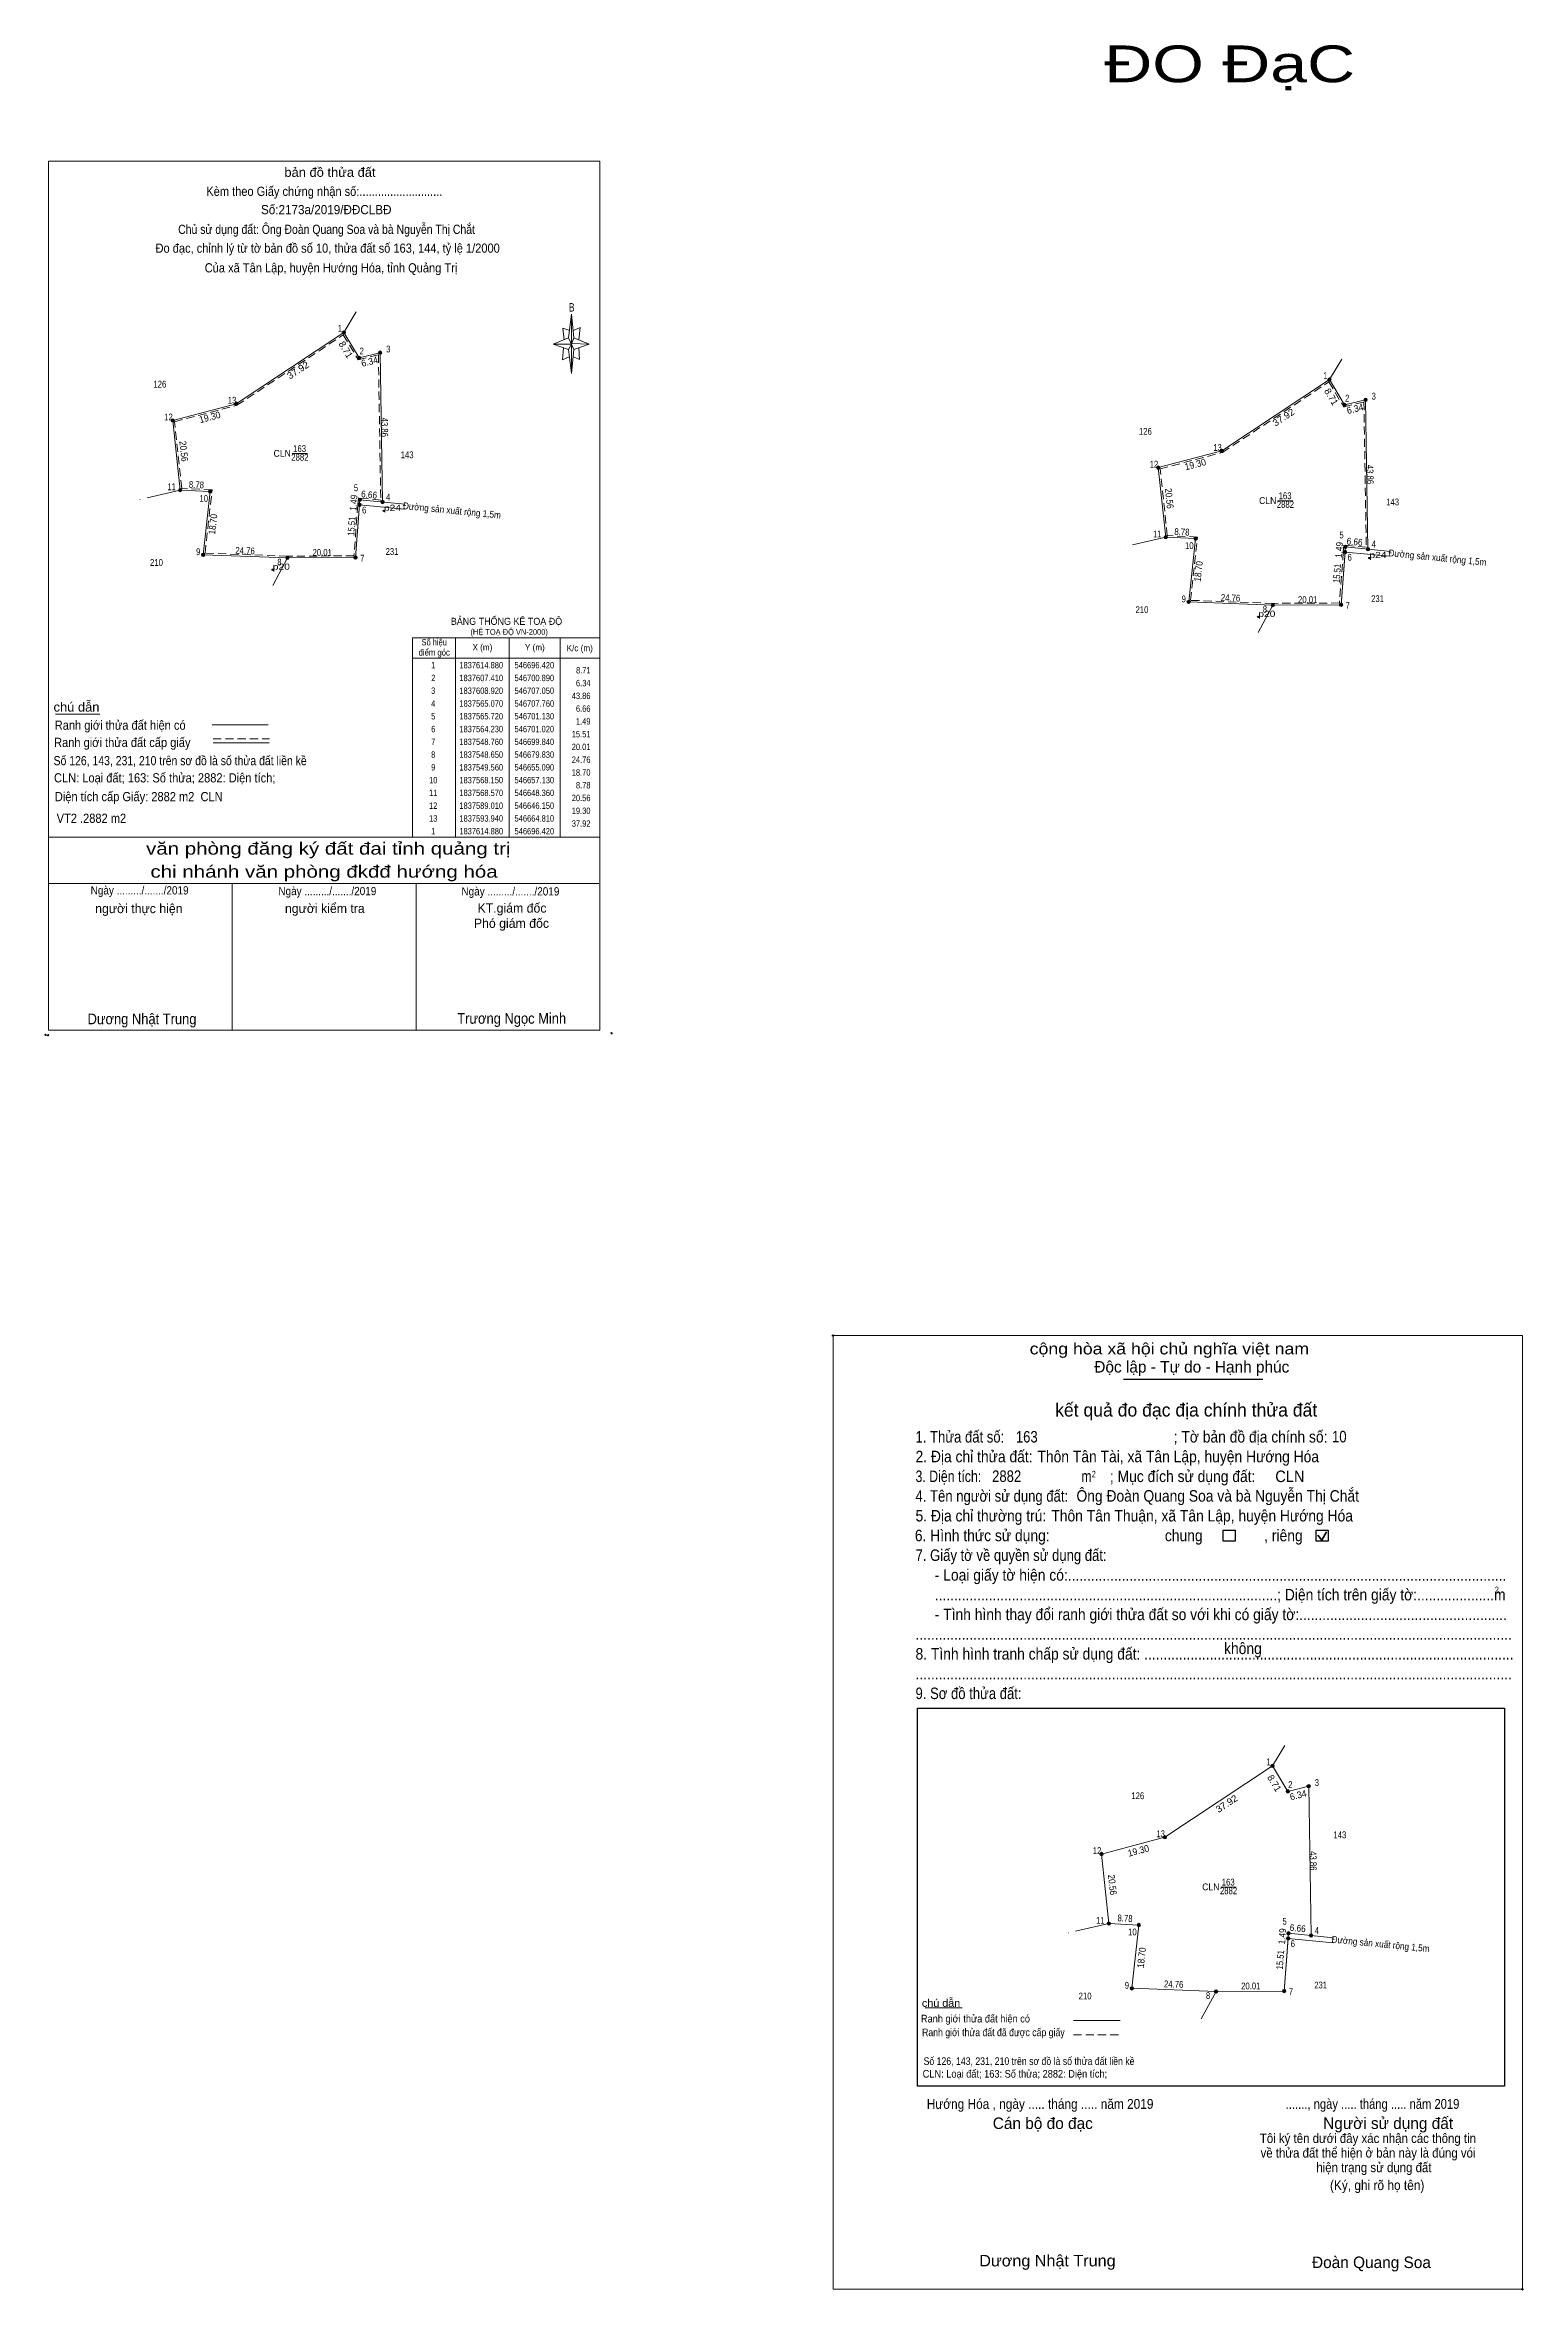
# Model space of a CAD drawing. Header units: metres. Extents: x 546319 to 546753, y 1837054 to 1837713.
import ezdxf
from ezdxf.enums import TextEntityAlignment as Align

# ---------------------------------------------------------------- set-up
doc = ezdxf.new("R2010")
doc.units = ezdxf.units.M
doc.header["$LTSCALE"] = 0.8
doc.header["$PDMODE"] = 32
doc.header["$PDSIZE"] = 0.4
doc.linetypes.add('MEDIUM_DASHED', pattern=[4.5, 3, -1.5])
for name, color, linetype, lineweight in [('1', 7, 'MEDIUM_DASHED', 13), ('10', 7, 'Continuous', 13), ('17', 7, 'Continuous', 13), ('2', 7, 'Continuous', 25), ('5', 7, 'Continuous', 13), ('6', 7, 'Continuous', 13), ('63', 7, 'Continuous', 13)]:
    doc.layers.add(name, color=color, linetype=linetype, lineweight=lineweight)
doc.layers.add('12', color=7, linetype='Continuous')
doc.layers.add('7', color=7, linetype='Continuous')

msp = doc.modelspace()

# ---------------------------------------------------------------- hatches: boundary and pattern name
at = {"layer": '63'}
for points in [[(546407.4, 1837628.73, 1), (546406.4, 1837628.73, 1)], [(546418.03, 1837622.77, 1), (546417.03, 1837622.77, 1)], [(546411.87, 1837621.26, 1), (546410.87, 1837621.26, 1)], [(546696.92, 1837614.88, 1), (546695.92, 1837614.88, 1)], [(546357.13, 1837602.86, 1), (546356.13, 1837602.86, 1)], [(546375.79, 1837607.79, 1), (546374.79, 1837607.79, 1)], [(546701.39, 1837607.41, 1), (546700.39, 1837607.41, 1)], [(546707.55, 1837608.92, 1), (546706.55, 1837608.92, 1)], [(546665.31, 1837593.94, 1), (546664.31, 1837593.94, 1)], [(546646.65, 1837589.01, 1), (546645.65, 1837589.01, 1)], [(546359.34, 1837582.42, 1), (546358.34, 1837582.42, 1)], [(546368.11, 1837582, 1), (546367.11, 1837582, 1)], [(546412, 1837578.08, 1), (546411, 1837578.08, 1)], [(546412.11, 1837579.57, 1), (546411.11, 1837579.57, 1)], [(546418.74, 1837578.92, 1), (546417.74, 1837578.92, 1)], [(546366.07, 1837563.41, 1), (546365.07, 1837563.41, 1)], [(546648.86, 1837568.57, 1), (546647.86, 1837568.57, 1)], [(546657.63, 1837568.15, 1), (546656.63, 1837568.15, 1)], [(546701.52, 1837564.23, 1), (546700.52, 1837564.23, 1)], [(546701.63, 1837565.72, 1), (546700.63, 1837565.72, 1)], [(546708.26, 1837565.07, 1), (546707.26, 1837565.07, 1)], [(546390.81, 1837562.5, 1), (546389.81, 1837562.5, 1)], [(546410.82, 1837562.61, 1), (546409.82, 1837562.61, 1)], [(546655.59, 1837549.56, 1), (546654.59, 1837549.56, 1)], [(546680.33, 1837548.65, 1), (546679.33, 1837548.65, 1)], [(546700.34, 1837548.76, 1), (546699.34, 1837548.76, 1)], [(546680.21, 1837207.73, 1), (546679.21, 1837207.73, 1)], [(546684.68, 1837200.26, 1), (546683.68, 1837200.26, 1)], [(546690.84, 1837201.77, 1), (546689.84, 1837201.77, 1)], [(546629.94, 1837181.86, 1), (546628.94, 1837181.86, 1)], [(546648.6, 1837186.79, 1), (546647.6, 1837186.79, 1)], [(546632.15, 1837161.42, 1), (546631.15, 1837161.42, 1)], [(546640.92, 1837161, 1), (546639.92, 1837161, 1)], [(546684.81, 1837157.08, 1), (546683.81, 1837157.08, 1)], [(546684.92, 1837158.57, 1), (546683.92, 1837158.57, 1)], [(546691.55, 1837157.92, 1), (546690.55, 1837157.92, 1)], [(546638.88, 1837142.41, 1), (546637.88, 1837142.41, 1)], [(546663.62, 1837141.5, 1), (546662.62, 1837141.5, 1)], [(546683.63, 1837141.61, 1), (546682.63, 1837141.61, 1)]]:
    msp.add_hatch(color=256, dxfattribs=at).paths.add_polyline_path(points)

# ---------------------------------------------------------------- linework, layer by layer
at = {"layer": '1'}
for points in [[(546406.74, 1837628.02), (546411.13, 1837620.69), (546417.04, 1837622.14), (546417.73, 1837579.47), (546411.15, 1837580.12), (546411, 1837578.12), (546409.86, 1837563.11), (546390.32, 1837563), (546366.13, 1837563.89), (546368.17, 1837582.47), (546359.29, 1837582.9), (546357.17, 1837602.49), (546375.5, 1837607.33)], [(546696.26, 1837614.17), (546700.65, 1837606.84), (546706.56, 1837608.29), (546707.25, 1837565.62), (546700.67, 1837566.27), (546700.52, 1837564.27), (546699.38, 1837549.26), (546679.84, 1837549.15), (546655.65, 1837550.04), (546657.69, 1837568.62), (546648.81, 1837569.05), (546646.69, 1837588.64), (546665.02, 1837593.48)]]:
    msp.add_lwpolyline(points, close=True, dxfattribs=at)
at = {"layer": '10'}
for p, q in [((546410.54, 1837634.72), (546406.9, 1837628.73)), ((546700.06, 1837620.87), (546696.42, 1837614.88)), ((546346.97, 1837579.67), (546347.04, 1837579.69)), ((546358.84, 1837582.42), (546349.07, 1837580.16)), ((546358.84, 1837582.42), (546367.61, 1837582)), ((546411.61, 1837579.57), (546424.83, 1837578.27)), ((546636.49, 1837565.82), (546636.56, 1837565.84)), ((546648.36, 1837568.57), (546638.59, 1837566.31)), ((546648.36, 1837568.57), (546657.13, 1837568.15)), ((546701.13, 1837565.72), (546714.35, 1837564.42)), ((546385.99, 1837554.42), (546390.31, 1837562.5)), ((546675.51, 1837540.57), (546679.83, 1837548.65)), ((546683.35, 1837213.72), (546679.71, 1837207.73)), ((546631.65, 1837161.42), (546621.88, 1837159.16)), ((546631.65, 1837161.42), (546640.42, 1837161)), ((546619.78, 1837158.67), (546619.85, 1837158.69)), ((546684.42, 1837158.57), (546697.64, 1837157.27)), ((546658.8, 1837133.42), (546663.12, 1837141.5))]:
    msp.add_line(p, q, dxfattribs=at)
for points in [[(546406.9, 1837628.73), (546375.29, 1837607.79), (546356.63, 1837602.86), (546358.84, 1837582.42)], [(546406.9, 1837628.73), (546411.37, 1837621.26), (546417.53, 1837622.77), (546418.24, 1837578.92)], [(546696.42, 1837614.88), (546664.81, 1837593.94), (546646.15, 1837589.01), (546648.36, 1837568.57)], [(546696.42, 1837614.88), (546700.89, 1837607.41), (546707.05, 1837608.92), (546707.76, 1837565.07)], [(546367.61, 1837582), (546365.57, 1837563.41), (546390.31, 1837562.5)], [(546385.99, 1837554.42), (546390.31, 1837562.5), (546410.32, 1837562.61), (546411.5, 1837578.08), (546424.69, 1837576.82)], [(546411.62, 1837579.57), (546410.32, 1837562.61), (546390.31, 1837562.5)], [(546657.13, 1837568.15), (546655.09, 1837549.56), (546679.83, 1837548.65)], [(546675.51, 1837540.57), (546679.83, 1837548.65), (546699.84, 1837548.76), (546701.02, 1837564.23), (546714.21, 1837562.97)], [(546701.14, 1837565.72), (546699.84, 1837548.76), (546679.83, 1837548.65)], [(546679.71, 1837207.73), (546648.1, 1837186.79), (546629.44, 1837181.86), (546631.65, 1837161.42)], [(546679.71, 1837207.73), (546684.18, 1837200.26), (546690.34, 1837201.77), (546691.05, 1837157.92)], [(546640.42, 1837161), (546638.38, 1837142.41), (546663.12, 1837141.5)], [(546658.8, 1837133.42), (546663.12, 1837141.5), (546683.13, 1837141.61), (546684.31, 1837157.08), (546697.5, 1837155.82)], [(546684.43, 1837158.57), (546683.13, 1837141.61), (546663.12, 1837141.5)]]:
    msp.add_lwpolyline(points, dxfattribs=at)
at = {"layer": '17'}
for p, q in [((546322.16, 1837516.62), (546335.19, 1837516.62)), ((546577.72, 1837136.64), (546588.58, 1837136.64))]:
    msp.add_line(p, q, dxfattribs=at)
at = {"layer": '2'}
for p, q in [((546635.92, 1837321.27), (546676.87, 1837321.27)), ((546575.45, 1837224.69), (546747.86, 1837224.69)), ((546747.86, 1837224.69), (546747.86, 1837113.71))]:
    msp.add_line(p, q, dxfattribs=at)
at = {"layer": '2', "lineweight": 35}
for p, q in [((546693.04, 1837275.5), (546694.19, 1837274)), ((546694.19, 1837274), (546695.59, 1837276.51))]:
    msp.add_line(p, q, dxfattribs=at)
at = {"layer": '2', "lineweight": 13}
msp.add_lwpolyline([(546550.62, 1837334.12), (546753.13, 1837334.12), (546753.13, 1837054.02), (546550.62, 1837054.02)], close=True, dxfattribs=at)
at = {"layer": '2'}
for points in [[(546665.22, 1837276.99), (546668.7, 1837276.99), (546668.7, 1837273.75), (546665.22, 1837273.75)], [(546692.58, 1837276.99), (546696.06, 1837276.99), (546696.06, 1837273.75), (546692.58, 1837273.75)]]:
    msp.add_lwpolyline(points, close=True, dxfattribs=at)
msp.add_lwpolyline([(546747.86, 1837113.71), (546575.45, 1837113.71), (546575.45, 1837224.69)], dxfattribs=at)
for p in [(546550.62, 1837334.12), (546753.13, 1837054.02)]:
    msp.add_point(p, dxfattribs=at)
at = {"layer": '5'}
for p, q in [((546472.88, 1837627.1), (546473.78, 1837634.12)), ((546472.88, 1837623.68), (546468.38, 1837625.3)), ((546474.5, 1837623.68), (546473.78, 1837616.66)), ((546474.5, 1837627.1), (546479, 1837625.3)), ((546475.94, 1837624.22), (546476.12, 1837620.8)), ((546476.12, 1837620.8), (546474.32, 1837621.52)), ((546320.12, 1837480.51), (546482.12, 1837480.51)), ((546320.12, 1837466.83), (546481.76, 1837466.83)), ((546320.12, 1837466.83), (546481.76, 1837466.83)), ((546320.12, 1837466.83), (546481.76, 1837466.83)), ((546374.12, 1837423.81), (546374.12, 1837466.83)), ((546428.12, 1837423.81), (546428.12, 1837466.83))]:
    msp.add_line(p, q, dxfattribs=at)
for points in [[(546320.12, 1837679.05), (546482.12, 1837679.05), (546482.12, 1837423.81), (546320.12, 1837423.81)], [(546473.78, 1837634.12), (546474.5, 1837627.1), (546473.78, 1837625.3)], [(546473.78, 1837625.3), (546468.38, 1837625.3), (546472.88, 1837627.1), (546474.5, 1837623.68), (546479, 1837625.3), (546473.78, 1837625.48)], [(546473.78, 1837625.3), (546473.78, 1837616.66), (546472.88, 1837623.68)]]:
    msp.add_lwpolyline(points, close=True, dxfattribs=at)
for points in [[(546473.24, 1837629.26), (546471.26, 1837629.98), (546471.62, 1837626.56)], [(546474.32, 1837629.26), (546476.3, 1837630.16), (546475.94, 1837626.56)], [(546473.78, 1837625.3), (546472.88, 1837627.1), (546468.38, 1837625.3)], [(546471.44, 1837624.22), (546471.08, 1837620.62), (546473.06, 1837621.52)], [(546473.78, 1837625.3), (546474.5, 1837623.68), (546479, 1837625.3)], [(546482.12, 1837423.81), (546320.12, 1837423.81), (546320.12, 1837466.83)]]:
    msp.add_lwpolyline(points, dxfattribs=at)
for p in [(546319.27, 1837422.42), (546319.99, 1837422.3)]:
    msp.add_point(p, dxfattribs=at)
at = {"layer": '6'}
for p, q in [((546368.24, 1837513.49), (546384.69, 1837513.49)), ((546368.49, 1837508.22), (546384.95, 1837508.22)), ((546621.24, 1837132.94), (546634.96, 1837132.94))]:
    msp.add_line(p, q, dxfattribs=at)
at = {"layer": '6', "linetype": 'MEDIUM_DASHED'}
for p, q in [((546368.49, 1837509.33), (546385.05, 1837509.33)), ((546621.24, 1837128.73), (546635.04, 1837128.73))]:
    msp.add_line(p, q, dxfattribs=at)
at = {"layer": '6'}
msp.add_point((546485.54, 1837422.91), dxfattribs=at)
at = {"layer": '63'}
for p, q in [((546391.68, 1837593.14), (546396.21, 1837593.14)), ((546681.2, 1837579.29), (546685.73, 1837579.29)), ((546439.67, 1837539.01), (546439.67, 1837480.51)), ((546455.42, 1837539.01), (546455.42, 1837480.51)), ((546470.42, 1837539.01), (546470.42, 1837480.51)), ((546427.07, 1837533.01), (546482.12, 1837533.01)), ((546664.49, 1837172.14), (546669.02, 1837172.14))]:
    msp.add_line(p, q, dxfattribs=at)
msp.add_lwpolyline([(546427.07, 1837539.01), (546482.12, 1837539.01), (546482.12, 1837480.51), (546427.07, 1837480.51)], close=True, dxfattribs=at)
for centre in [(546406.9, 1837628.73), (546417.53, 1837622.77), (546411.37, 1837621.26), (546696.42, 1837614.88), (546356.63, 1837602.86), (546375.29, 1837607.79), (546700.89, 1837607.41), (546707.05, 1837608.92), (546664.81, 1837593.94), (546646.15, 1837589.01), (546358.84, 1837582.42), (546367.61, 1837582), (546411.5, 1837578.08), (546411.61, 1837579.57), (546418.24, 1837578.92), (546365.57, 1837563.41), (546648.36, 1837568.57), (546657.13, 1837568.15), (546701.02, 1837564.23), (546701.13, 1837565.72), (546707.76, 1837565.07), (546390.31, 1837562.5), (546410.32, 1837562.61), (546655.09, 1837549.56), (546679.83, 1837548.65), (546699.84, 1837548.76), (546679.71, 1837207.73), (546684.18, 1837200.26), (546690.34, 1837201.77), (546629.44, 1837181.86), (546648.1, 1837186.79), (546631.65, 1837161.42), (546640.42, 1837161), (546684.31, 1837157.08), (546684.42, 1837158.57), (546691.05, 1837157.92), (546638.38, 1837142.41), (546663.12, 1837141.5), (546683.13, 1837141.61)]:
    msp.add_circle(centre, 0.5, dxfattribs=at)
at = {"layer": '7'}
for p in [(546418.66, 1837576.3), (546386.02, 1837559.03), (546708.18, 1837562.45), (546675.54, 1837545.18)]:
    msp.add_point(p, dxfattribs=at)

# ---------------------------------------------------------------- texts
at = {"layer": '1'}
for s, width, p in [('126', 0.85, (546352.84, 1837612.52)), ('126', 0.85, (546642.36, 1837598.67)), ('CLN', 0.95, (546388.785, 1837592.2)), ('2882', 0.85, (546393.985, 1837591.05)), ('163', 0.85, (546393.89, 1837593.59)), ('143', 0.85, (546425.48, 1837591.77)), ('CLN', 0.95, (546678.305, 1837578.35)), ('2882', 0.85, (546683.505, 1837577.2)), ('163', 0.85, (546683.41, 1837579.74)), ('143', 0.85, (546715, 1837577.92)), ('231', 0.8, (546421.045, 1837563.38)), ('210', 0.85, (546351.845, 1837560.15)), ('231', 0.8, (546710.565, 1837549.53)), ('210', 0.85, (546641.365, 1837546.3)), ('126', 0.85, (546640.14, 1837197.97)), ('143', 0.85, (546699.5, 1837186.48)), ('163', 0.85, (546666.7, 1837172.59)), ('CLN', 0.95, (546661.595, 1837171.2)), ('2882', 0.85, (546666.795, 1837170.05)), ('210', 0.85, (546624.655, 1837139.15)), ('231', 0.8, (546693.855, 1837142.38))]:
    msp.add_text(s, height=2, dxfattribs=dict(at, width=width)).set_placement(p, align=Align.CENTER)
for s, height, width, p in [('BẢNG THỐNG KÊ TOẠ ĐỘ ', 2.07, 0.95, (546438.31, 1837542.84)), ('(HỆ TOẠ ĐỘ VN-2000)', 1.674, 0.9, (546444.07, 1837539.92))]:
    msp.add_text(s, height=height, dxfattribs=dict(at, width=width)).set_placement(p)
at = {"layer": '12', "width": 1.25}
for s, p in [('p24', (546418.66, 1837576.31)), ('p24', (546708.18, 1837562.46)), ('p20', (546386.02, 1837559.03)), ('p20', (546675.54, 1837545.18))]:
    msp.add_text(s, height=1.8, dxfattribs=at).set_placement(p)
at = {"layer": '2'}
for s, height, width, p in [('cộng hòa xã hội chủ nghĩa việt nam', 3.38, 1.15, (546608.38, 1837328.58)), ('1. Thửa đất số:', 3.38, 0.85, (546574.84, 1837302.7)), ('163', 3.38, 0.85, (546604.32, 1837302.7)), ('; Tờ bản đồ địa chính số:', 3.38, 0.9, (546650.68, 1837302.7)), ('10', 3.38, 0.85, (546697.2, 1837302.74)), ('2. Địa chỉ thửa đất:', 3.38, 0.9, (546574.84, 1837296.9)), ('Thôn Tân Tài, xã Tân Lập, huyện Hướng Hóa', 3.38, 0.9, (546610.66, 1837296.9)), ('3. Diện tích:', 3.38, 0.8, (546574.84, 1837291.1)), ('2882', 3.38, 0.85, (546597.34, 1837291.14)), ('m', 3.38, 0.8, (546623.56, 1837291.1)), ('2', 1.931, 0.8, (546626.6, 1837292.46)), ('; Mục đích sử dụng đất:', 3.38, 0.9, (546631.94, 1837291.1)), (' CLN', 3.38, 0.95, (546679.34, 1837291.08)), ('4. Tên người sử dụng đất:', 3.38, 0.85, (546574.84, 1837285.32)), ('Ông Đoàn Quang Soa và bà Nguyễn Thị Chắt', 3.38, 0.9, (546622.12, 1837285.34)), ('5. Địa chỉ thường trú:', 3.38, 0.9, (546574.84, 1837279.52)), ('Thôn Tân Thuận, xã Tân Lập, huyện Hướng Hóa', 3.38, 0.9, (546614.74, 1837279.52)), ('6. Hình thức sử dụng:', 3.38, 0.9, (546574.64, 1837273.72)), ('chung                , riêng', 3.38, 0.9, (546648.1, 1837273.72)), ('7. Giấy tờ về quyền sử dụng đất:', 3.38, 0.85, (546574.84, 1837267.93)), ('     - Loại giấy tờ hiện có:..................................................................................................................', 3.38, 0.9, (546574.84, 1837262.12)), ('     .........................................................................................; Diện tích trên giấy tờ:....................m', 3.38, 0.9, (546574.84, 1837256.34)), ('2', 1.931, 0.8, (546745.02, 1837258.46)), ('     - Tình hình thay đổi ranh giới thửa đất so với khi có giấy tờ:......................................................', 3.38, 0.9, (546574.84, 1837250.54)), ('8. Tình hình tranh chấp sử dụng đất: ................................................................................................', 3.38, 0.9, (546574.84, 1837238.95)), ('...........................................................................................................................................................', 3.38, 0.9, (546574.84, 1837244.76)), ('không', 3.38, 0.9, (546665.48, 1837240.56)), ('...........................................................................................................................................................', 3.38, 0.9, (546574.84, 1837233.16)), ('9. Sơ đồ thửa đất:', 3.38, 0.85, (546574.84, 1837227.36)), ('Hướng Hóa , ngày ..... tháng ..... năm 2019', 2.895, 0.9, (546578.14, 1837107.02)), ('......., ngày ..... tháng ..... năm 2019', 2.895, 0.85, (546683.58, 1837107.02)), ('(Ký, ghi rõ họ tên)', 2.898, 0.9, (546696.6, 1837083.16)), ('Dương Nhật Trung', 3.38, 1.05, (546593.57, 1837060.75))]:
    msp.add_text(s, height=height, dxfattribs=dict(at, width=width)).set_placement(p)
for s, p in [('Độc lập - Tự do - Hạnh phúc', (546627.36, 1837323.25)), ('Cán bộ đo đạc', (546597.53, 1837101.1)), ('Người sử dụng đất', (546694.6, 1837101.1)), ('Đoàn Quang Soa', (546691.32, 1837060.26))]:
    msp.add_text(s, height=3.38, dxfattribs=at).set_placement(p)
for s, height, p in [('kết quả đo đạc địa chính thửa đất', 3.864, (546654.35, 1837310.34)), ('.', 0.9659, (546753.1179, 1837053.5))]:
    msp.add_text(s, height=height, dxfattribs=at).set_placement(p, align=Align.CENTER)
at = {"layer": '2', "width": 0.9}
for s, p in [('Tôi ký tên dưới đây xác nhận các thông tin', (546707.745, 1837096.98)), ('về thửa đất thể hiện ở bản này là đúng vói', (546707.775, 1837092.7)), ('hiện trạng sử dụng đất', (546709.505, 1837088.42))]:
    msp.add_text(s, height=2.793, dxfattribs=at).set_placement(p, align=Align.CENTER)
at = {"layer": '5'}
for s, height, width, p in [('ĐO ĐạC', 10.8, 1.35, (546667.135, 1837702.19)), ('bản đồ thửa đất', 2.7, 1.05, (546402.815, 1837674.41)), ('Kèm theo Giấy chứng nhận số:...........................', 2.7, 0.9, (546401.155, 1837668.81)), ('Số:2173a/2019/ĐĐCLBĐ', 2.7, 0.95, (546401.725, 1837663.43)), ('Chủ sử dụng đất: Ông Đoàn Quang Soa và bà Nguyễn Thị Chắt', 2.7, 0.85, (546401.81, 1837657.65)), ('Đo đạc, chỉnh lý từ tờ bản đồ số 10, thửa đất số 163, 144, tỷ lệ 1/2000 ', 2.7, 0.9, (546402.59, 1837652.12)), ('Của xã Tân Lập, huyện Hướng Hóa, tỉnh Quảng Trị', 2.7, 0.9, (546403.125, 1837646.34)), ('B', 2.48, 0.75, (546473.84, 1837634.84)), ('văn phòng đăng ký đất đai tỉnh quảng trị', 3.6, 1.25, (546402.315, 1837475.36)), ('chi nhánh văn phòng đkđđ hướng hóa', 3.6, 1.25, (546401.08, 1837468.59)), ('Ngày ........./......./2019', 2.43, 0.9, (546346.895, 1837463.65)), ('Ngày ........./......./2019', 2.43, 0.9, (546402.045, 1837463.45)), ('Ngày ........./......./2019', 2.43, 0.9, (546455.825, 1837463.36)), ('Dương Nhật Trung', 3.15, 0.9, (546347.6, 1837425.54)), ('Trương Ngọc Minh', 3.15, 0.9, (546456.2, 1837425.69))]:
    msp.add_text(s, height=height, dxfattribs=dict(at, width=width)).set_placement(p, align=Align.CENTER)
for s, p in [('người thực hiện', (546346.665, 1837458.17)), ('người kiểm tra', (546401.31, 1837458.21)), ('KT.giám đốc', (546456.29, 1837458.32)), ('Phó giám đốc', (546456.135, 1837453.85))]:
    msp.add_text(s, height=2.7, dxfattribs=at).set_placement(p, align=Align.CENTER)
at = {"layer": '6'}
for s, height, width, p in [('chú dẫn', 2.7, 1.05, (546321.6, 1837517.36)), ('Ranh giới thửa đất hiện có ', 2.7, 0.9, (546321.96, 1837512.03)), ('Số 126, 143, 231, 210 trên sơ đồ là số thửa đất liền kề', 2.7, 0.85, (546321.62, 1837501.61)), ('Ranh giới thửa đất cấp giấy', 2.7, 0.9, (546321.77, 1837506.96)), ('CLN: Loại đất; 163: Số thửa; 2882: Diện tích;', 2.7, 0.9, (546321.75, 1837496.56)), ('Diện tích cấp Giấy: 2882 m2  CLN', 2.7, 0.9, (546321.98, 1837491.05)), (' VT2 .2882 m2', 2.7, 0.9, (546321.62, 1837484.69)), ('Ranh giới thửa đất hiện có ', 2.25, 0.9, (546576.42, 1837132.39)), ('chú dẫn', 2.25, 1.05, (546576.72, 1837136.96)), ('Ranh giới thửa đất đã được cấp giấy', 2.25, 0.85, (546576.76, 1837128.36)), ('Số 126, 143, 231, 210 trên sơ đồ là số thửa đất liền kề', 2.25, 0.85, (546577.2, 1837119.9)), ('CLN: Loại đất; 163: Số thửa; 2882: Diện tích;', 2.25, 0.9, (546576.94, 1837116.19))]:
    msp.add_text(s, height=height, dxfattribs=dict(at, width=width)).set_placement(p)
at = {"layer": '63'}
for s, height, width, p in [(' 1', 2, 0.75, (546406.33, 1837628.91)), (' 2', 2, 0.85, (546412.78, 1837622.25)), (' 3', 2, 0.8, (546420.56, 1837622.84)), (' 1', 2, 0.75, (546695.85, 1837615.06)), (' 13', 2, 0.8, (546375.29, 1837607.79)), (' 2', 2, 0.85, (546702.3, 1837608.4)), (' 3', 2, 0.8, (546710.08, 1837608.99)), (' 12', 2, 0.85, (546356.63, 1837602.86)), (' 12', 2, 0.85, (546646.15, 1837589.01)), (' 13', 2, 0.8, (546664.81, 1837593.94)), (' 11', 2, 0.8, (546357.53, 1837582.38)), (' 5', 2, 0.8, (546411.08, 1837582.08)), (' 10', 2, 0.85, (546367.01, 1837578.97)), (' 6', 2, 0.85, (546413.5, 1837575.54)), (' 4', 2, 0.85, (546420.56, 1837579.38)), (' 11', 2, 0.8, (546647.05, 1837568.53)), (' 5', 2, 0.8, (546700.6, 1837568.23)), (' 9', 2, 0.85, (546364.75, 1837563.3)), (' 7', 2, 0.8, (546412.92, 1837561.41)), (' 10', 2, 0.85, (546656.53, 1837565.12)), (' 6', 2, 0.85, (546703.02, 1837561.69)), (' 4', 2, 0.85, (546710.08, 1837565.53)), (' 8', 2, 0.8, (546388.58, 1837560.28)), (' 9', 2, 0.85, (546654.27, 1837549.45)), (' 8', 2, 0.8, (546678.1, 1837546.43)), (' 7', 2, 0.8, (546702.44, 1837547.56)), ('8.71', 1.875, 0.8, (546479.36, 1837528.56)), ('6.34', 1.875, 0.85, (546479.36, 1837524.8)), ('43.86', 1.875, 0.85, (546479.36, 1837521.06)), ('6.66', 1.875, 0.85, (546479.36, 1837517.3)), ('15.51', 1.875, 0.85, (546479.35, 1837509.8)), ('1.49', 1.875, 0.85, (546479.36, 1837513.56)), ('20.01', 1.875, 0.85, (546479.35, 1837506.06)), ('24.76', 1.875, 0.85, (546479.36, 1837502.3)), ('18.70', 1.875, 0.85, (546479.35, 1837498.56)), ('20.56', 1.875, 0.85, (546479.36, 1837491.06)), ('8.78', 1.875, 0.85, (546479.36, 1837494.8)), ('37.92', 1.875, 0.85, (546479.36, 1837483.56)), ('19.30', 1.875, 0.85, (546479.35, 1837487.3)), (' 1', 2, 0.75, (546679.14, 1837207.91)), (' 2', 2, 0.85, (546685.59, 1837201.25)), (' 3', 2, 0.8, (546693.37, 1837201.84)), (' 13', 2, 0.8, (546648.1, 1837186.79)), (' 12', 2, 0.85, (546629.44, 1837181.86)), (' 11', 2, 0.8, (546630.34, 1837161.38)), (' 5', 2, 0.8, (546683.89, 1837161.08)), (' 10', 2, 0.85, (546639.82, 1837157.97)), (' 6', 2, 0.85, (546686.31, 1837154.54)), (' 4', 2, 0.85, (546693.37, 1837158.38)), (' 9', 2, 0.85, (546637.56, 1837142.3)), (' 8', 2, 0.8, (546661.39, 1837139.28)), (' 7', 2, 0.8, (546685.73, 1837140.41))]:
    msp.add_text(s, height=height, dxfattribs=dict(at, width=width)).set_placement(p, align=Align.RIGHT)
for p in [(546406.5971, 1837623.1385), (546696.1171, 1837609.2885), (546679.4071, 1837202.1385)]:
    msp.add_text('8.71', height=2, rotation=300.896, dxfattribs=at).set_placement(p, align=Align.CENTER)
for s, rotation, width, p in [('37.92', 33.522, 1.05, (546393.9777, 1837616.796)), ('6.34', 13.773, 0.95, (546414.6819, 1837619.1837)), ('19.30', 14.799, 0.95, (546367.7746, 1837602.8597)), ('43.86', 270.928, 0.85, (546417.8772, 1837600.8362)), ('37.92', 33.522, 1.05, (546683.4977, 1837602.946)), ('6.34', 13.773, 0.95, (546704.2019, 1837605.3337)), ('20.56', 276.171, 0.9, (546358.8836, 1837593.7175)), ('19.30', 14.799, 0.95, (546657.2946, 1837589.0097)), ('43.86', 270.928, 0.85, (546707.3972, 1837586.9862)), ('8.78', 357.258, 0.85, (546363.5372, 1837582.9919)), ('1.49', 85.778, 0.9, (546410.7499, 1837578.6114)), ('6.66', 354.401, 0.9, (546414.2224, 1837580.0913)), ('Đường sản xuất rộng 1,5m', 354.401, 0.9, (546438.5574, 1837575.4536)), ('20.56', 276.171, 0.9, (546648.4036, 1837579.8675)), ('18.70', 83.738, 0.9, (546369.4088, 1837572.2959)), ('15.51', 85.638, 0.85, (546410.1485, 1837571.7239)), ('8.78', 357.258, 0.85, (546653.0572, 1837569.1419)), ('24.76', 357.893, 0.85, (546377.8332, 1837563.6221)), ('20.01', 0.315, 0.85, (546400.5295, 1837563.1054)), ('1.49', 85.778, 0.9, (546700.2699, 1837564.7614)), ('6.66', 354.401, 0.9, (546703.7424, 1837566.2413)), ('Đường sản xuất rộng 1,5m', 354.401, 0.9, (546728.0774, 1837561.6036)), ('18.70', 83.738, 0.9, (546658.9288, 1837558.4459)), ('15.51', 85.638, 0.85, (546699.6685, 1837557.8739)), ('24.76', 357.893, 0.85, (546667.3532, 1837549.7721)), ('20.01', 0.315, 0.85, (546690.0495, 1837549.2554)), ('6.34', 13.773, 0.95, (546687.4919, 1837198.1837)), ('37.92', 33.522, 1.05, (546666.7877, 1837195.796)), ('19.30', 14.799, 0.95, (546640.5846, 1837181.8597)), ('43.86', 270.928, 0.85, (546690.6872, 1837179.8362)), ('20.56', 276.171, 0.9, (546631.6936, 1837172.7175)), ('8.78', 357.258, 0.85, (546636.3472, 1837161.9919)), ('6.66', 354.401, 0.9, (546687.0324, 1837159.0913)), ('18.70', 83.738, 0.9, (546642.2188, 1837151.2959)), ('1.49', 85.778, 0.9, (546683.5599, 1837157.6114)), ('Đường sản xuất rộng 1,5m', 354.401, 0.9, (546711.3674, 1837154.4536)), ('15.51', 85.638, 0.85, (546682.9585, 1837150.7239)), ('24.76', 357.893, 0.85, (546650.6432, 1837142.6221)), ('20.01', 0.315, 0.85, (546673.3395, 1837142.1054))]:
    msp.add_text(s, height=2, rotation=rotation, dxfattribs=dict(at, width=width)).set_placement(p, align=Align.CENTER)
for s, width, p in [('Số hiệu', 0.85, (546433.445, 1837536.81)), ('X (m)', 0.95, (546447.615, 1837535.31)), ('Y (m)', 0.95, (546463.005, 1837535.31)), ('K/c (m)', 0.95, (546476.195, 1837535.08)), ('điểm góc', 0.9, (546433.445, 1837533.81)), (' 1', 0.75, (546432.84, 1837530.06)), ('1837614.880', 0.85, (546447.25, 1837530.06)), ('546696.420', 0.85, (546462.855, 1837530.06)), (' 3', 0.8, (546432.83, 1837522.56)), (' 2', 0.85, (546432.86, 1837526.3)), ('1837607.410', 0.85, (546447.25, 1837526.3)), ('1837608.920', 0.85, (546447.25, 1837522.56)), ('546700.890', 0.85, (546462.855, 1837526.3)), ('546707.050', 0.85, (546462.855, 1837522.56)), (' 4', 0.85, (546432.845, 1837518.8)), ('1837565.070', 0.85, (546447.25, 1837518.8)), ('546707.760', 0.85, (546462.855, 1837518.8)), (' 5', 0.8, (546432.845, 1837515.06)), (' 6', 0.85, (546432.86, 1837511.3)), ('1837565.720', 0.85, (546447.25, 1837515.06)), ('1837564.230', 0.85, (546447.25, 1837511.3)), ('546701.130', 0.85, (546462.855, 1837515.06)), ('546701.020', 0.85, (546462.855, 1837511.3)), (' 8', 0.8, (546432.85, 1837503.8)), (' 7', 0.8, (546432.85, 1837507.56)), ('1837548.760', 0.85, (546447.25, 1837507.56)), ('1837548.650', 0.85, (546447.25, 1837503.8)), ('546699.840', 0.85, (546462.855, 1837507.56)), ('546679.830', 0.85, (546462.855, 1837503.8)), (' 10', 0.85, (546432.84, 1837496.3)), (' 9', 0.85, (546432.85, 1837500.06)), ('1837549.560', 0.85, (546447.25, 1837500.06)), ('1837568.150', 0.85, (546447.25, 1837496.3)), ('546655.090', 0.85, (546462.855, 1837500.06)), ('546657.130', 0.85, (546462.855, 1837496.3)), (' 11', 0.8, (546432.845, 1837492.56)), ('1837568.570', 0.85, (546447.25, 1837492.56)), ('546648.360', 0.85, (546462.855, 1837492.56)), (' 12', 0.85, (546432.835, 1837488.8)), (' 13', 0.8, (546432.845, 1837485.06)), ('1837589.010', 0.85, (546447.25, 1837488.8)), ('1837593.940', 0.85, (546447.25, 1837485.06)), ('546646.150', 0.85, (546462.855, 1837488.8)), ('546664.810', 0.85, (546462.855, 1837485.06)), (' 1', 0.75, (546432.84, 1837481.3)), ('1837614.880', 0.85, (546447.25, 1837481.3)), ('546696.420', 0.85, (546462.855, 1837481.3))]:
    msp.add_text(s, height=1.875, dxfattribs=dict(at, width=width)).set_placement(p, align=Align.CENTER)

doc.saveas('drawing.dxf')
